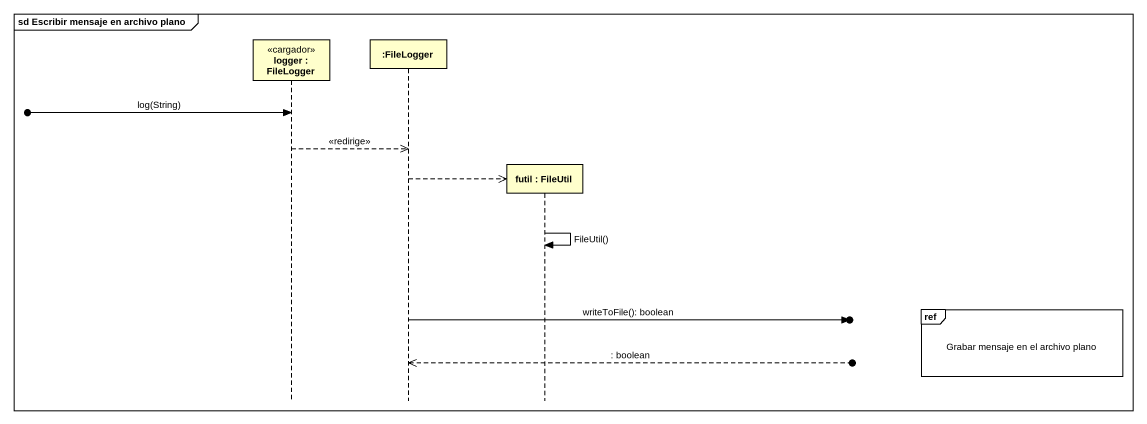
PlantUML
@startuml
mainframe sd Escribir mensaje en archivo plano
hide footbox
participant "logger : FileLogger" as logger <<cargador>>
participant ":FileLogger" as FileLogger
participant "futil : FileUtil" as futil

[o-> logger : log(String)
logger -->> FileLogger : <<redirige>>
FileLogger -->> futil **
futil -> futil : FileUtil()
ref over futil : Grabar mensaje en el archivo plano
FileLogger ->o] : writeToFile(): boolean
FileLogger <<--o] : : boolean
@enduml
